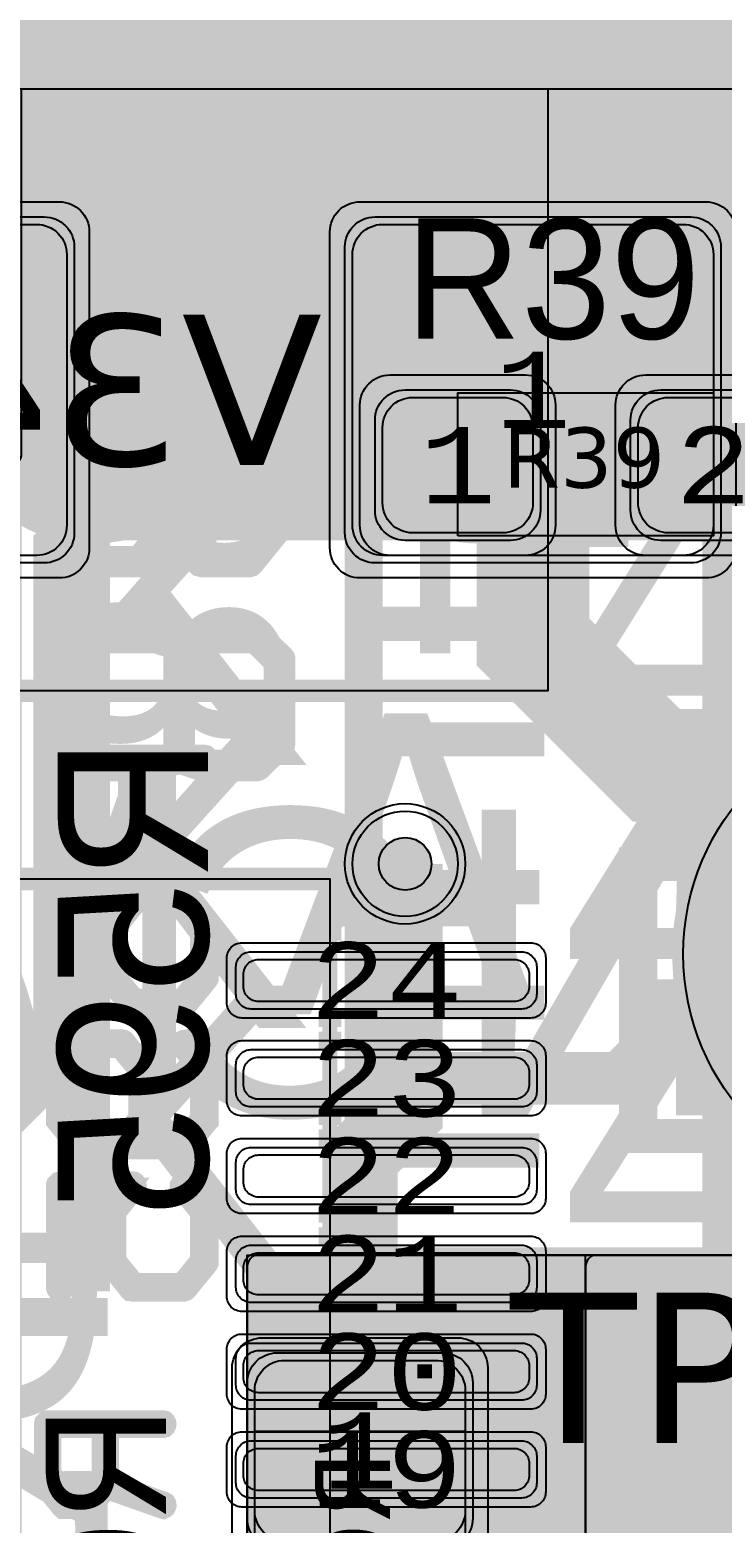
# Model space of a CAD drawing. Extents: x -28 to 199, y -61 to 255.
# Drawn here: x 57.8 to 62.41, y 121.22 to 131.14 of the extents above; entities that cross this region are included whole.
import ezdxf
from ezdxf.enums import TextEntityAlignment as Align

# ---------------------------------------------------------------- set-up
doc = ezdxf.new("R2010")
doc.units = 0
doc.header["$MEASUREMENT"] = 0
for name, color, linetype in [('ASSEMBLY_OUTLINES_BTM', 191, 'CONTINUOUS'), ('ASSEMBLY_OUTLINES_TOP', 102, 'CONTINUOUS'), ('ASSEMBLY_PART_NUMBERS_BTM', 191, 'CONTINUOUS'), ('ASSEMBLY_PART_NUMBERS_TOP', 102, 'CONTINUOUS'), ('ASSEMBLY_REF_DES_BTM', 191, 'CONTINUOUS'), ('ASSEMBLY_REF_DES_TOP', 102, 'CONTINUOUS'), ('DRILL_DRAWING', 21, 'CONTINUOUS'), ('GENERATED_SILKSCREEN_BTM', 255, 'CONTINUOUS'), ('GENERATED_SILKSCREEN_TOP', 140, 'CONTINUOUS'), ('PART_PADS_SMD_BTM', 10, 'CONTINUOUS'), ('PART_PADS_SMD_TOP', 150, 'CONTINUOUS'), ('PIN_NUMBERS_BTM', 8, 'CONTINUOUS'), ('PIN_NUMBERS_TOP', 8, 'CONTINUOUS'), ('PLACEMENT_OUTLINES_BTM', 222, 'CONTINUOUS'), ('PLACEMENT_OUTLINES_TOP', 130, 'CONTINUOUS'), ('PLANE_DATA_LAYER_2', 230, 'CONTINUOUS'), ('PLANE_DATA_LAYER_3', 81, 'CONTINUOUS'), ('PLANE_SHAPES_LAYER_2', 230, 'CONTINUOUS'), ('PLANE_SHAPES_LAYER_3', 81, 'CONTINUOUS'), ('SILKSCREEN_OUTLINES_BTM', 211, 'CONTINUOUS'), ('SILKSCREEN_OUTLINES_TOP', 150, 'CONTINUOUS'), ('SILKSCREEN_REF_DES_BTM', 211, 'CONTINUOUS'), ('SILKSCREEN_REF_DES_TOP', 150, 'CONTINUOUS'), ('SOLDERMASK_PADS_BTM', 12, 'CONTINUOUS'), ('SOLDERMASK_PADS_TOP', 180, 'CONTINUOUS'), ('SOLDERPASTE_PADS_BTM', 12, 'CONTINUOUS'), ('SOLDERPASTE_PADS_TOP', 180, 'CONTINUOUS'), ('TRACES_LAYER_BOTTOM', 10, 'CONTINUOUS'), ('TRACES_LAYER_TOP', 150, 'CONTINUOUS'), ('VIA_HOLES_LAYER_2', 30, 'CONTINUOUS'), ('VIA_HOLES_LAYER_3', 30, 'CONTINUOUS'), ('VIA_HOLES_LAYER_BOTTOM', 30, 'CONTINUOUS'), ('VIA_HOLES_LAYER_TOP', 30, 'CONTINUOUS'), ('VIA_PADS_LAYER_2', 230, 'CONTINUOUS'), ('VIA_PADS_LAYER_3', 81, 'CONTINUOUS'), ('VIA_PADS_LAYER_BOTTOM', 10, 'CONTINUOUS'), ('VIA_PADS_LAYER_TOP', 150, 'CONTINUOUS')]:
    doc.layers.add(name, color=color, linetype=linetype)
doc.styles.add('COURIER_NEW', font='COUR.TTF')
doc.styles.add('VERDANA', font='verdana.TTF')
doc.styles.add('VERIBEST_GERBER_0', font='txt')

msp = doc.modelspace()

# ---------------------------------------------------------------- hatches: boundary and pattern name
at = {"layer": 'PLANE_DATA_LAYER_2'}
msp.add_hatch(color=256, dxfattribs=at).paths.add_polyline_path([(71.75, 122.9238, 0.414213562373095), (71.6738, 123), (59.3262, 123, 0.414213562373095), (59.25, 122.9238), (59.25, 120.8262, 0.414213562373095), (59.3262, 120.75), (61.499992, 120.75, -0.414213562373095), (61.5, 120.749992), (61.5, 116.500008, -0.414213562373095), (61.499992, 116.5), (57.489168, 116.5, 0.414213562373095), (57.412968, 116.4238, 0.1707634118512736), (57.429751, 116.376092, -0.1707642325869405), (57.650002, 115.75, -0.9999999999999999), (55.650002, 115.75, -0.1707642325869406), (55.870253, 116.376092, 0.1707634118512736), (55.887036, 116.4238, 0.414213562373095), (55.810836, 116.5), (53.5762, 116.5, 0.414213562373095), (53.5, 116.4238), (53.5, 107.250008, -0.414213562373095), (53.499992, 107.25), (52.3262, 107.25, 0.414213562373095), (52.25, 107.1738), (52.25, 101.000008, -0.414213562373095), (52.249992, 101), (43.000008, 101, -0.414213562373095), (43, 101.000008), (43, 104.22791, 0.8835347435771076), (42.849913, 104.246542, -0.5697510636791132), (40.128015, 103.440185, 0.6546416045305979), (40, 103.384314), (40, 100.0762, 0.414213562373095), (40.0762, 100), (55.6738, 100, 0.414213562373095), (55.75, 100.0762), (55.75, 103.618078, 0.7217946595092706), (55.612715, 103.66363, -0.7218033542742093), (52.64, 104.65, -0.721803354274212), (55.612715, 105.63637, 0.7217946595092706), (55.75, 105.681922), (55.75, 107.249996), (55.750002, 107.250002), (56.97768, 108.477678, 0.198909955685367), (56.999998, 108.531559), (56.999998, 108.53156), (57, 111.750001, -0.9651786461652649), (58.99749, 111.820805, 0.3936083065979878), (59.073499, 111.75), (62.999992, 111.75, -0.414213562373095), (63, 111.749992), (63.000002, 108.53156), (63.000002, 108.531559, 0.198909955685367), (63.02232, 108.477678), (63.977678, 107.52232, 0.1989133663344686), (64.03156, 107.500002), (67.96844, 107.500002, 0.1989133663344686), (68.022322, 107.52232), (69.47768, 108.977678, 0.198909955685367), (69.499998, 109.031559), (69.499998, 109.03156), (69.499999, 114.010758, 0.5383921361414342), (69.393792, 114.080801, -0.5383915540769575), (68, 115, -0.5383922999392061), (69.393793, 115.919199, 0.5383921361414343), (69.5, 115.989242), (69.5, 116.749992, -0.414213562373095), (69.500008, 116.75), (71.6738, 116.75, 0.414213562373095), (71.75, 116.8262)], flags=0)
at = {"layer": 'PLANE_DATA_LAYER_3'}
for points in [[(90.5, 131.9238, 0.414213562373095), (90.4238, 132), (89.151608, 132, 0.2077197287406241), (89.095935, 131.975828, -0.4341762244007766), (86.904065, 131.975828, 0.2077197287406241), (86.848392, 132), (75.822191, 132, 0.3837468396798666), (75.746412, 131.931796, -0.9000420624188533), (74.453588, 131.931796, 0.3837468396798666), (74.377809, 132), (65.171893, 132, 0.381510988498814), (65.096178, 131.932387, -0.8929967167370192), (63.903822, 131.932387, 0.381510988498811), (63.828107, 132), (63.171893, 132, 0.381510988498811), (63.096178, 131.932387, -0.8929967167370199), (61.903822, 131.932387, 0.381510988498811), (61.828107, 132), (56.5762, 132, 0.414213562373095), (56.5, 131.9238), (56.5, 129.500008, -0.414213562373095), (56.499992, 129.5), (53.750008, 129.5, -0.414213562373095), (53.75, 129.500008), (53.75, 130.6738, 0.414213562373095), (53.6738, 130.75), (52.5762, 130.75, 0.414213562373095), (52.5, 130.6738), (52.5, 128.3262, 0.414213562373095), (52.5762, 128.25), (57.6738, 128.25, 0.414213562373095), (57.75, 128.3262), (57.75, 130.749992, -0.414213562373095), (57.750008, 130.75), (71.78485, 130.75, 0.3639327407852699), (71.859891, 130.812958, -0.8389789206874099), (73.140109, 130.812958, 0.3639327407852698), (73.21515, 130.75), (89.249992, 130.75, -0.414213562373095), (89.25, 130.749992), (89.25, 127.5762, 0.414213562373095), (89.3262, 127.5), (90.4238, 127.5, 0.414213562373095), (90.5, 127.5762)], [(71.75, 122.9238, 0.414213562373095), (71.6738, 123), (61.5762, 123, 0.414213562373095), (61.5, 122.9238), (61.5, 111.8262, 0.414213562373095), (61.5762, 111.75), (62.499992, 111.75, -0.414213562373095), (62.5, 111.749992), (62.500002, 109.03156), (62.500002, 109.031559, 0.198909955685367), (62.52232, 108.977678), (63.977678, 107.52232, 0.1989133663344686), (64.03156, 107.500002), (67.96844, 107.500002, 0.1989133663344686), (68.022322, 107.52232), (69.47768, 108.977678, 0.198909955685367), (69.499998, 109.031559), (69.499998, 109.03156), (69.499999, 114.010758, 0.5383921361414342), (69.393792, 114.080801, -0.5383915540769575), (68, 115, -0.5383922999392061), (69.393793, 115.919199, 0.5383921361414343), (69.5, 115.989242), (69.5, 116.749992, -0.414213562373095), (69.500008, 116.75), (71.6738, 116.75, 0.414213562373095), (71.75, 116.8262)]]:
    msp.add_hatch(color=256, dxfattribs=at).paths.add_polyline_path(points, flags=0)
at = {"layer": 'PLANE_SHAPES_LAYER_2'}
h = msp.add_hatch(color=256, dxfattribs=at)
h.paths.add_polyline_path([(169.5, 129.25), (149.5, 129.25), (142.25, 122), (142.25, 90.5), (147.5, 90.5), (147.5, 80), (154, 80), (154, 69.25), (131.75, 69.25), (131.75, 73.25), (121.25, 73.25), (121.25, 81), (110.5, 81), (110.5, 125.75), (106.5, 125.75), (106.5, 128.75), (93.5, 128.75), (93.5, 120.25), (91.75, 120.25), (91.75, 121.5), (80, 121.5), (80, 118.25), (73.25, 118.25), (73.25, 124.5), (67.5, 124.5), (67.5, 128), (57.75, 128), (57.75, 120.25), (55.25, 120.25), (55.25, 121.5), (47.5, 121.5), (47.5, 119), (35, 119), (35, 134.75), (32.75, 134.75), (32.75, 159.75), (29.25, 159.75), (29.25, 175.25), (22.5, 175.25), (22.5, 195.25), (17.25, 195.25), (17.25, 198), (22.5, 198), (22.5, 216.5), (40.25, 216.5), (40.25, 235.5), (54.5, 235.5), (54.5, 254), (87.25, 254), (87.25, 236.25), (86.25, 236.25), (86.25, 228.75), (81, 228.75), (81, 218.75), (95.25, 218.75), (95.25, 194.5), (87, 194.5), (87, 172), (131.1, 172), (131.1, 208.75), (115.5, 208.75), (115.5, 213.75), (106.75, 213.75), (106.75, 218.75), (110.25, 222.25), (110.25, 226.25), (142.5, 226.25), (142.5, 221.5), (160.5, 221.5), (160.5, 240.75), (169.5, 240.75)])
h.paths.add_polyline_path([(35.5, 149.5), (41.75, 149.5), (41.75, 152), (39.25, 152), (39.25, 154), (37.75, 154), (37.75, 152), (35.5, 152)], flags=16)
h.paths.add_polyline_path([(37.5, 125.75), (37.5, 128.75), (42.75, 128.75), (42.75, 125.75)], flags=16)
h.paths.add_polyline_path([(52, 127.75), (52, 130.75), (54.25, 130.75), (54.25, 127.75)], flags=16)
h.paths.add_polyline_path([(50.75, 219.5), (50.75, 226.5), (71.75, 226.5), (71.75, 219.5)], flags=16)
h.paths.add_polyline_path([(66.5, 150.75), (66.5, 177.5), (72.25, 177.5), (72.25, 150.75)], flags=16)
h.paths.add_polyline_path([(47.25, 185.25), (73, 185.25), (73, 188.25), (70.25, 188.25), (70.25, 191), (47.25, 191)], flags=16)
h.paths.add_polyline_path([(84.5, 208), (84.5, 212.75), (85, 212.75), (85, 208)], flags=16)
h.paths.add_polyline_path([(61.5, 137.25), (87.75, 137.25), (87.75, 140.5), (84.75, 140.5), (84.75, 143), (61.5, 143)], flags=16)
h.paths.add_polyline_path([(88.75, 127), (88.75, 130), (91, 130), (91, 127)], flags=16)
h.paths.add_polyline_path([(85.5, 130.25), (85.5, 132.5), (91, 132.5), (91, 130.25)], flags=16)
h.paths.add_polyline_path([(108.75, 142.25), (135.75, 142.25), (135.75, 145.75), (132.25, 145.75), (132.25, 149), (108.75, 149)], flags=16)
h.paths.add_polyline_path([(114.25, 126.75), (140.75, 126.75), (140.75, 129.75), (137.25, 129.75), (137.25, 133), (114.25, 133)], flags=16)
h.paths.add_polyline_path([(155.25, 180.25), (166.25, 180.25), (166.25, 186.25), (152.25, 186.25), (152.25, 183), (155.25, 183)], flags=16)
msp.add_hatch(color=256, dxfattribs=at).paths.add_polyline_path([(71.75, 116.75), (69.5, 116.75), (69.5, 109), (68, 107.5), (64, 107.5), (63, 108.5), (63, 111.75), (57, 111.75), (57, 108.5), (55.75, 107.25), (53.5, 107.25), (53.5, 116.5), (61.5, 116.5), (61.5, 120.75), (59.25, 120.75), (59.25, 123), (71.75, 123)], flags=0)
at = {"layer": 'PLANE_SHAPES_LAYER_3'}
h = msp.add_hatch(color=256, dxfattribs=at)
h.paths.add_polyline_path([(169.5, 129.25), (149.5, 129.25), (142.25, 122), (142.25, 90.5), (147.5, 90.5), (147.5, 80), (154, 80), (154, 69.25), (131.75, 69.25), (131.75, 73.25), (121.25, 73.25), (121.25, 81), (110.5, 81), (110.5, 125.75), (106.5, 125.75), (106.5, 128.75), (93.5, 128.75), (93.5, 120.25), (91.75, 120.25), (91.75, 121.5), (80, 121.5), (80, 118.25), (73.25, 118.25), (73.25, 124.5), (67.5, 124.5), (67.5, 127.75), (58.25, 127.75), (58.25, 130.25), (88.75, 130.25), (88.75, 127), (91, 127), (91, 132.5), (55, 132.5), (55, 131.25), (52, 131.25), (52, 127.75), (55, 127.75), (55, 127.25), (57.75, 127.25), (57.75, 120.25), (55.25, 120.25), (55.25, 121.5), (47.5, 121.5), (47.5, 119), (35, 119), (35, 134.75), (32.75, 134.75), (32.75, 159.75), (29.25, 159.75), (29.25, 175.25), (22.5, 175.25), (22.5, 195.25), (17.25, 195.25), (17.25, 198), (22.5, 198), (22.5, 216.5), (40.25, 216.5), (40.25, 235.5), (54.5, 235.5), (54.5, 254), (87.25, 254), (87.25, 236.25), (86.25, 236.25), (86.25, 228.75), (81, 228.75), (81, 218.75), (95.25, 218.75), (95.25, 194.5), (87, 194.5), (87, 172), (131.1, 172), (131.1, 208.75), (115.5, 208.75), (115.5, 213.75), (106.75, 213.75), (106.75, 218.75), (110.25, 222.25), (110.25, 226.25), (142.5, 226.25), (142.5, 221.5), (160.5, 221.5), (160.5, 240.75), (169.5, 240.75)])
h.paths.add_polyline_path([(35.5, 149.5), (41.75, 149.5), (41.75, 152), (39.25, 152), (39.25, 154), (37.75, 154), (37.75, 152), (35.5, 152)], flags=16)
h.paths.add_polyline_path([(37.5, 125.75), (37.5, 128.75), (42.75, 128.75), (42.75, 125.75)], flags=16)
h.paths.add_polyline_path([(50.75, 219.5), (50.75, 226.5), (71.75, 226.5), (71.75, 219.5)], flags=16)
h.paths.add_polyline_path([(66.5, 150.75), (66.5, 177.5), (72.25, 177.5), (72.25, 150.75)], flags=16)
h.paths.add_polyline_path([(47.25, 185.25), (73, 185.25), (73, 188.25), (70.25, 188.25), (70.25, 191), (47.25, 191)], flags=16)
h.paths.add_polyline_path([(84.5, 208), (84.5, 212.75), (85, 212.75), (85, 208)], flags=16)
h.paths.add_polyline_path([(61.5, 137.25), (87.75, 137.25), (87.75, 140.5), (84.75, 140.5), (84.75, 143), (61.5, 143)], flags=16)
h.paths.add_polyline_path([(108.75, 142.25), (135.75, 142.25), (135.75, 145.75), (132.25, 145.75), (132.25, 149), (108.75, 149)], flags=16)
h.paths.add_polyline_path([(114.25, 126.75), (140.75, 126.75), (140.75, 129.75), (137.25, 129.75), (137.25, 133), (114.25, 133)], flags=16)
h.paths.add_polyline_path([(155.25, 180.25), (166.25, 180.25), (166.25, 186.25), (152.25, 186.25), (152.25, 183), (155.25, 183)], flags=16)
msp.add_hatch(color=256, dxfattribs=at).paths.add_polyline_path([(71.75, 116.75), (69.5, 116.75), (69.5, 109), (68, 107.5), (64, 107.5), (62.5, 109), (62.5, 111.75), (61.5, 111.75), (61.5, 123), (71.75, 123)], flags=0)
at = {"layer": 'VIA_HOLES_LAYER_2'}
h = msp.add_hatch(color=256, dxfattribs=at)
edge = h.paths.add_edge_path()
edge.add_arc((60.3, 125.6), 0.175, 0, 360)
at = {"layer": 'VIA_HOLES_LAYER_3'}
h = msp.add_hatch(color=256, dxfattribs=at)
edge = h.paths.add_edge_path()
edge.add_arc((60.3, 125.6), 0.175, 0, 360)
at = {"layer": 'VIA_HOLES_LAYER_BOTTOM'}
h = msp.add_hatch(color=256, dxfattribs=at)
edge = h.paths.add_edge_path()
edge.add_arc((60.3, 125.6), 0.175, 0, 360)
at = {"layer": 'VIA_HOLES_LAYER_TOP'}
h = msp.add_hatch(color=256, dxfattribs=at)
edge = h.paths.add_edge_path()
edge.add_arc((60.3, 125.6), 0.175, 0, 360)

# ---------------------------------------------------------------- linework, layer by layer
at = {"layer": 'ASSEMBLY_OUTLINES_BTM', "const_width": 0.1}
msp.add_lwpolyline([(56.75, 126.75), (56.75, 130.75), (61.25, 130.75), (61.25, 126.75)], close=True, dxfattribs=at)
at = {"layer": 'ASSEMBLY_OUTLINES_BTM', "const_width": 0.2}
msp.add_lwpolyline([(60.5, 130.5), (60.5, 127)], dxfattribs=at)
at = {"layer": 'ASSEMBLY_OUTLINES_BTM'}
msp.add_lwpolyline([(59.3, 119.68), (59.3, 121.83), (60.7, 121.83), (60.7, 119.68)], close=True, dxfattribs=at)
at = {"layer": 'ASSEMBLY_OUTLINES_TOP'}
msp.add_lwpolyline([(60.65, 127.78), (60.65, 128.73), (62.35, 128.73), (62.35, 127.78)], close=True, dxfattribs=at)
at = {"layer": 'ASSEMBLY_OUTLINES_TOP', "const_width": 0.1}
msp.add_lwpolyline([(54.2, 117), (54.2, 125.5), (59.8, 125.5), (59.8, 117)], close=True, dxfattribs=at)
at = {"layer": 'ASSEMBLY_OUTLINES_TOP'}
msp.add_circle((63.75, 125), 1.6, dxfattribs=at)
at = {"layer": 'GENERATED_SILKSCREEN_BTM', "const_width": 0.15}
for points in [[(61.250005, 129.975), (61.249995, 129.975), (61.249995, 130.749995), (56.750005, 130.749995), (56.750005, 129.975), (56.749995, 129.975), (56.749995, 130.75, -0.4142135624), (56.75, 130.750005), (61.25, 130.750005, -0.4142135624), (61.250005, 130.75), (61.250005, 129.975)], [(61.250005, 126.75, -0.4142135624), (61.25, 126.749995), (57.475, 126.749995), (57.475, 126.750005), (61.249995, 126.750005), (61.249995, 127.525), (61.250005, 127.525), (61.250005, 126.75)]]:
    msp.add_lwpolyline(points, format="xyb", dxfattribs=at)
for points in [[(58.366, 125.607), (58.364, 125.604), (58.359, 125.603), (58.354, 125.6), (58.349, 125.6), (58.143, 125.6), (58.138, 125.6), (58.135, 125.603), (58.132, 125.603), (58.131, 125.604), (58.13, 125.605), (58.127, 125.607), (57.99, 125.777), (57.988, 125.782), (57.987, 125.785), (57.986, 125.79), (57.986, 126.294), (57.988, 126.303), (57.993, 126.308), (57.999, 126.314), (58.006, 126.316), (58.966, 126.316), (58.974, 126.314), (58.979, 126.309), (58.982, 126.303), (58.983, 126.296), (58.982, 126.288), (58.979, 126.281), (58.974, 126.276), (58.966, 126.274), (58.506, 126.274), (58.506, 125.804), (58.972, 125.64), (58.979, 125.636), (58.983, 125.629), (58.984, 125.621), (58.982, 125.615), (58.979, 125.609), (58.973, 125.604), (58.967, 125.601), (58.959, 125.603), (58.493, 125.767), (58.366, 125.607)], [(58.027, 126.274), (58.027, 125.795), (58.153, 125.64), (58.339, 125.64), (58.466, 125.795), (58.466, 126.274), (58.027, 126.274)], [(58.33, 125.182), (58.331, 125.186), (58.332, 125.189), (58.334, 125.193), (58.444, 125.329), (58.027, 125.329), (58.027, 124.676), (58.025, 124.669), (58.021, 124.663), (58.014, 124.66), (58.007, 124.659), (57.999, 124.66), (57.992, 124.663), (57.988, 124.669), (57.986, 124.676), (57.986, 125.351), (57.988, 125.358), (57.993, 125.363), (57.999, 125.369), (58.006, 125.371), (58.487, 125.371), (58.494, 125.37), (58.499, 125.367), (58.502, 125.363), (58.504, 125.356), (58.506, 125.351), (58.507, 125.347), (58.506, 125.342), (58.503, 125.338), (58.37, 125.175), (58.37, 124.852), (58.497, 124.696), (58.819, 124.696), (58.944, 124.852), (58.944, 125.175), (58.812, 125.338), (58.809, 125.345), (58.809, 125.351), (58.813, 125.357), (58.818, 125.363), (58.825, 125.367), (58.832, 125.368), (58.836, 125.368), (58.839, 125.367), (58.844, 125.362), (58.982, 125.193), (58.984, 125.19), (58.984, 125.186), (58.986, 125.182), (58.986, 124.845), (58.986, 124.842), (58.985, 124.841), (58.985, 124.84), (58.984, 124.838), (58.984, 124.836), (58.982, 124.832), (58.844, 124.663), (58.841, 124.66), (58.839, 124.659), (58.833, 124.657), (58.829, 124.656), (58.487, 124.656), (58.483, 124.657), (58.477, 124.659), (58.475, 124.659), (58.474, 124.66), (58.472, 124.662), (58.47, 124.663), (58.334, 124.832), (58.332, 124.837), (58.331, 124.84), (58.33, 124.845), (58.33, 125.182)], [(58.982, 124.248), (58.845, 124.416), (58.84, 124.421), (58.834, 124.422), (58.827, 124.421), (58.82, 124.417), (58.815, 124.413), (58.811, 124.406), (58.81, 124.4), (58.812, 124.393), (58.945, 124.23), (58.945, 123.907), (58.819, 123.751), (58.46, 123.751), (58.57, 123.887), (58.572, 123.891), (58.573, 123.892), (58.574, 123.895), (58.574, 123.899), (58.574, 124.236), (58.574, 124.24), (58.572, 124.246), (58.57, 124.248), (58.434, 124.416), (58.433, 124.418), (58.431, 124.42), (58.428, 124.422), (58.421, 124.424), (58.417, 124.425), (58.143, 124.425), (58.138, 124.424), (58.134, 124.422), (58.131, 124.42), (58.13, 124.418), (58.127, 124.416), (57.99, 124.248), (57.989, 124.244), (57.988, 124.241), (57.987, 124.24), (57.986, 124.236), (57.986, 123.899), (57.987, 123.895), (57.987, 123.894), (57.988, 123.893), (57.989, 123.89), (57.99, 123.886), (58.127, 123.718), (58.132, 123.715), (58.136, 123.714), (58.139, 123.712), (58.143, 123.711), (58.829, 123.711), (58.832, 123.712), (58.839, 123.714), (58.841, 123.715), (58.845, 123.718), (58.982, 123.886), (58.984, 123.891), (58.985, 123.892), (58.985, 123.894), (58.986, 123.896), (58.986, 123.897), (58.986, 123.899), (58.986, 124.236), (58.985, 124.24), (58.984, 124.244), (58.982, 124.248)], [(58.153, 124.384), (58.407, 124.384), (58.534, 124.23), (58.534, 123.907), (58.407, 123.751), (58.153, 123.751), (58.027, 123.907), (58.027, 124.23), (58.153, 124.384)], [(58.33, 123.292), (58.331, 123.296), (58.332, 123.299), (58.334, 123.303), (58.444, 123.439), (58.027, 123.439), (58.027, 122.786), (58.025, 122.779), (58.021, 122.773), (58.014, 122.77), (58.007, 122.769), (57.999, 122.77), (57.992, 122.773), (57.988, 122.779), (57.986, 122.786), (57.986, 123.461), (57.988, 123.468), (57.993, 123.473), (57.999, 123.479), (58.006, 123.481), (58.487, 123.481), (58.494, 123.48), (58.499, 123.477), (58.502, 123.473), (58.504, 123.466), (58.506, 123.461), (58.507, 123.457), (58.506, 123.452), (58.503, 123.448), (58.37, 123.285), (58.37, 122.962), (58.497, 122.806), (58.819, 122.806), (58.944, 122.962), (58.944, 123.285), (58.812, 123.448), (58.809, 123.455), (58.809, 123.461), (58.813, 123.467), (58.818, 123.473), (58.825, 123.477), (58.832, 123.478), (58.836, 123.478), (58.839, 123.477), (58.844, 123.472), (58.982, 123.303), (58.984, 123.3), (58.984, 123.296), (58.986, 123.292), (58.986, 122.955), (58.986, 122.952), (58.985, 122.951), (58.985, 122.95), (58.984, 122.948), (58.984, 122.946), (58.982, 122.942), (58.844, 122.773), (58.841, 122.77), (58.839, 122.769), (58.833, 122.767), (58.829, 122.766), (58.487, 122.766), (58.483, 122.767), (58.477, 122.769), (58.475, 122.769), (58.474, 122.77), (58.472, 122.772), (58.47, 122.773), (58.334, 122.942), (58.332, 122.947), (58.331, 122.95), (58.33, 122.955), (58.33, 123.292)], [(58.2108, 121.3256), (58.2092, 121.3232), (58.2052, 121.3224), (58.2012, 121.32), (58.1972, 121.32), (58.0324, 121.32), (58.0284, 121.32), (58.026, 121.3224), (58.0236, 121.3224), (58.0228, 121.3232), (58.022, 121.324), (58.0196, 121.3256), (57.91, 121.4616), (57.9084, 121.4656), (57.9076, 121.468), (57.9068, 121.472), (57.9068, 121.8752), (57.9084, 121.8824), (57.9124, 121.8864), (57.9172, 121.8912), (57.9228, 121.8928), (58.6908, 121.8928), (58.6972, 121.8912), (58.7012, 121.8872), (58.7036, 121.8824), (58.7044, 121.8768), (58.7036, 121.8704), (58.7012, 121.8648), (58.6972, 121.8608), (58.6908, 121.8592), (58.3228, 121.8592), (58.3228, 121.4832), (58.6956, 121.352), (58.7012, 121.3488), (58.7044, 121.3432), (58.7052, 121.3368), (58.7036, 121.332), (58.7012, 121.3272), (58.6964, 121.3232), (58.6916, 121.3208), (58.6852, 121.3224), (58.3124, 121.4536), (58.2108, 121.3256)], [(57.9396, 121.8592), (57.9396, 121.476), (58.0404, 121.352), (58.1892, 121.352), (58.2908, 121.476), (58.2908, 121.8592), (57.9396, 121.8592)]]:
    msp.add_lwpolyline(points, dxfattribs=at)
at = {"layer": 'GENERATED_SILKSCREEN_TOP', "const_width": 0.15}
for points in [[(59.49, 129.26), (59.493, 129.2675), (59.4945, 129.272), (59.496, 129.2795), (59.496, 130.0385), (59.493, 130.049), (59.4855, 130.0565), (59.478, 130.0655), (59.466, 130.0685), (58.026, 130.0685), (58.014, 130.0655), (58.0065, 130.0565), (57.999, 130.049), (57.996, 130.0385), (57.996, 129.2795), (57.996, 129.2735), (57.9975, 129.2705), (57.999, 129.266), (58.002, 129.26), (58.2075, 129.0065), (58.2135, 129.002), (58.2165, 129.0005), (58.224, 128.9975), (58.2315, 128.996), (59.2605, 128.996), (59.268, 128.9975), (59.2725, 129.0005), (59.277, 129.0005), (59.2785, 129.002), (59.28, 129.005), (59.2845, 129.0065), (59.49, 129.26)], [(59.4345, 130.0055), (59.4345, 129.29), (59.2455, 129.056), (58.2465, 129.056), (58.0575, 129.29), (58.0575, 130.0055), (59.4345, 130.0055)], [(60.974, 129.5724), (60.9764, 129.574), (60.9772, 129.578), (60.9796, 129.582), (60.9796, 129.586), (60.9796, 129.7508), (60.9796, 129.7548), (60.9772, 129.7572), (60.9772, 129.7596), (60.9764, 129.7604), (60.9756, 129.7612), (60.974, 129.7628), (60.838, 129.8732), (60.834, 129.8748), (60.8308, 129.8756), (60.8276, 129.8764), (60.4244, 129.8764), (60.4172, 129.8748), (60.4124, 129.8708), (60.4084, 129.866), (60.4068, 129.8604), (60.4068, 129.0924), (60.4084, 129.086), (60.4124, 129.082), (60.4172, 129.0796), (60.4228, 129.0788), (60.4292, 129.0796), (60.4348, 129.082), (60.4388, 129.086), (60.4404, 129.0924), (60.4404, 129.4604), (60.8164, 129.4604), (60.9476, 129.0876), (60.9508, 129.082), (60.9564, 129.0788), (60.9628, 129.078), (60.9676, 129.0796), (60.9724, 129.082), (60.9764, 129.086), (60.9788, 129.0916), (60.9772, 129.098), (60.846, 129.4708), (60.974, 129.5724)], [(60.4404, 129.8436), (60.8228, 129.8436), (60.9476, 129.7428), (60.9476, 129.594), (60.8228, 129.4924), (60.4404, 129.4924), (60.4404, 129.8436)], [(61.3052, 129.0796), (61.17, 129.1892), (61.166, 129.1932), (61.1652, 129.198), (61.166, 129.2036), (61.1692, 129.2092), (61.1732, 129.2132), (61.178, 129.2164), (61.1836, 129.2172), (61.1892, 129.2156), (61.3196, 129.1092), (61.578, 129.1092), (61.7028, 129.21), (61.7028, 129.3588), (61.5796, 129.4604), (61.4468, 129.4604), (61.4404, 129.462), (61.4364, 129.4652), (61.434, 129.4708), (61.4332, 129.4764), (61.434, 129.482), (61.4364, 129.4868), (61.4404, 129.4908), (61.4468, 129.4924), (61.5796, 129.4924), (61.7028, 129.594), (61.7028, 129.7428), (61.578, 129.8436), (61.3196, 129.8436), (61.1892, 129.7372), (61.1836, 129.7356), (61.178, 129.7364), (61.1732, 129.7388), (61.1692, 129.7436), (61.166, 129.7484), (61.1652, 129.754), (61.166, 129.7596), (61.17, 129.7636), (61.3052, 129.8732), (61.3076, 129.874), (61.31, 129.8748), (61.3108, 129.8756), (61.314, 129.8764), (61.5836, 129.8764), (61.5876, 129.8756), (61.5892, 129.8748), (61.5916, 129.874), (61.594, 129.8732), (61.7292, 129.7636), (61.7316, 129.7596), (61.7324, 129.7564), (61.734, 129.754), (61.7348, 129.7508), (61.7348, 129.586), (61.734, 129.5836), (61.7324, 129.578), (61.7316, 129.574), (61.7292, 129.5724), (61.6116, 129.4764), (61.7292, 129.3804), (61.73, 129.3788), (61.7316, 129.3772), (61.7324, 129.3764), (61.7324, 129.3748), (61.734, 129.3692), (61.7348, 129.3668), (61.7348, 129.202), (61.734, 129.198), (61.7324, 129.1948), (61.7316, 129.1916), (61.7292, 129.1892), (61.594, 129.0796), (61.5908, 129.078), (61.59, 129.0772), (61.5876, 129.0772), (61.5868, 129.0764), (61.586, 129.0764), (61.5836, 129.0764), (61.314, 129.0764), (61.3108, 129.0772), (61.3076, 129.078), (61.3052, 129.0796)], [(62.0612, 129.0796), (61.9268, 129.1892), (61.9228, 129.1932), (61.922, 129.1956), (61.922, 129.198), (61.9228, 129.2036), (61.926, 129.2092), (61.9292, 129.2132), (61.934, 129.2164), (61.9396, 129.2172), (61.9452, 129.2156), (62.0756, 129.1092), (62.334, 129.1092), (62.4588, 129.21), (62.4588, 129.4972), (62.35, 129.4092), (62.3468, 129.4076), (62.346, 129.4068), (62.3436, 129.406), (62.3404, 129.406), (62.0708, 129.406), (62.0676, 129.406), (62.0628, 129.4076), (62.0612, 129.4092), (61.9268, 129.518), (61.9252, 129.5188), (61.9236, 129.5204), (61.922, 129.5228), (61.9204, 129.5284), (61.9196, 129.5316), (61.9196, 129.7508), (61.9204, 129.7548), (61.922, 129.758), (61.9236, 129.7604), (61.9252, 129.7612), (61.9268, 129.7636), (62.0612, 129.8732), (62.0644, 129.874), (62.0668, 129.8748), (62.0676, 129.8756), (62.0708, 129.8764), (62.3404, 129.8764), (62.3436, 129.8756), (62.3444, 129.8756), (62.3452, 129.8748), (62.3476, 129.874), (62.3508, 129.8732), (62.4852, 129.7636)], [(61.9524, 129.7428), (61.9524, 129.5396), (62.0756, 129.438), (62.334, 129.438), (62.4588, 129.5396), (62.4588, 129.7428), (62.334, 129.8436), (62.0756, 129.8436), (61.9524, 129.7428)], [(62.4852, 129.1892), (62.3508, 129.0796), (62.3468, 129.078), (62.346, 129.0772), (62.3444, 129.0772), (62.3428, 129.0764), (62.342, 129.0764), (62.3404, 129.0764), (62.0708, 129.0764), (62.0676, 129.0772), (62.0644, 129.078), (62.0612, 129.0796)], [(58.002, 128.384), (58.2075, 128.6375), (58.215, 128.645), (58.2195, 128.6465), (58.224, 128.6465), (58.2345, 128.645), (58.245, 128.639), (58.254, 128.6315), (58.2585, 128.6225), (58.26, 128.612), (58.257, 128.6015), (58.0575, 128.357), (58.0575, 127.8725), (58.2465, 127.6385), (58.5255, 127.6385), (58.716, 127.8695), (58.716, 128.1185), (58.719, 128.1305), (58.725, 128.138), (58.7355, 128.1425), (58.746, 128.144), (58.7565, 128.1425), (58.767, 128.138), (58.773, 128.1305), (58.776, 128.1185), (58.776, 127.8695), (58.9665, 127.6385), (59.2455, 127.6385), (59.4345, 127.8725), (59.4345, 128.357), (59.235, 128.6015), (59.232, 128.612), (59.2335, 128.6225), (59.238, 128.6315), (59.247, 128.639), (59.2575, 128.645), (59.268, 128.6465), (59.2725, 128.6465), (59.277, 128.645), (59.2845, 128.6375), (59.49, 128.384), (59.4915, 128.3795), (59.493, 128.375), (59.4945, 128.3735), (59.496, 128.3675), (59.496, 127.862), (59.4945, 127.8545), (59.493, 127.8515), (59.4915, 127.847), (59.49, 127.8425), (59.2845, 127.589), (59.2785, 127.5845), (59.271, 127.583), (59.2665, 127.58), (59.2605, 127.5785), (58.9515, 127.5785), (58.947, 127.58), (58.9365, 127.583), (58.9305, 127.5845), (58.926, 127.589), (58.746, 127.8095), (58.566, 127.589), (58.563, 127.5875), (58.56, 127.5845), (58.5585, 127.583), (58.5555, 127.583), (58.545, 127.58), (58.5405, 127.5785), (58.2315, 127.5785), (58.224, 127.58), (58.218, 127.583), (58.212, 127.5845), (58.2075, 127.589), (58.002, 127.8425), (57.999, 127.8485), (57.9975, 127.85), (57.9975, 127.8545), (57.9975, 127.856), (57.996, 127.8575), (57.996, 127.862), (57.996, 128.3675), (57.9975, 128.3735), (57.999, 128.3795), (58.002, 128.384)], [(58.9425, 126.2255), (58.7985, 126.2735), (58.6545, 126.2255), (58.65, 126.2255), (58.644, 126.224), (58.1805, 126.224), (58.176, 126.224), (58.1715, 126.2255), (58.1655, 126.227), (58.1595, 126.233), (58.005, 126.383), (57.999, 126.389), (57.9975, 126.398), (57.996, 126.404), (57.996, 126.9545), (57.996, 126.959), (57.9975, 126.9635), (57.999, 126.9695), (58.005, 126.9755), (58.1595, 127.1255), (58.1655, 127.1315), (58.1715, 127.1345), (58.1805, 127.1345), (58.644, 127.1345), (58.65, 127.1345), (58.653, 127.1345), (58.6545, 127.133), (58.7985, 127.085), (58.9425, 127.133), (58.944, 127.1345), (58.953, 127.1345), (59.313, 127.1345), (59.319, 127.1345), (59.3265, 127.1315), (59.334, 127.1255), (59.4885, 126.9755), (59.493, 126.9695), (59.4945, 126.9635), (59.496, 126.959), (59.496, 126.9545), (59.496, 126.404), (59.4945, 126.398), (59.493, 126.389), (59.4885, 126.383), (59.334, 126.233), (59.325, 126.227), (59.319, 126.2255), (59.313, 126.224), (58.953, 126.224), (58.947, 126.224), (58.944, 126.2255), (58.9425, 126.2255)], [(58.638, 127.0745), (58.194, 127.0745), (58.0575, 126.9395), (58.0575, 126.416), (58.194, 126.284), (58.638, 126.284), (58.767, 126.3275), (58.767, 127.034), (58.638, 127.0745)], [(59.2965, 127.0745), (58.956, 127.0745), (58.827, 127.034), (58.827, 126.3275), (58.956, 126.284), (59.2965, 126.284), (59.4345, 126.416), (59.4345, 126.9395), (59.2965, 127.0745)]]:
    msp.add_lwpolyline(points, dxfattribs=at)
for points in [[(61.792098, 128.730005, 1.22306e-05), (61.792089, 128.729995), (61.207911, 128.729995, 1.22306e-05), (61.207902, 128.730005), (61.792098, 128.730005)], [(61.783844, 127.779995), (61.216156, 127.779995, 1.1642e-05), (61.216164, 127.780005), (61.783836, 127.780005, 1.1642e-05), (61.783844, 127.779995)], [(59.800005, 125.09), (59.799995, 125.09), (59.799995, 125.499995), (54.200005, 125.499995), (54.200005, 125.09), (54.199995, 125.09), (54.199995, 125.5, -0.4142135624), (54.2, 125.500005), (59.8, 125.500005, -0.4142135624), (59.800005, 125.5), (59.800005, 125.09)]]:
    msp.add_lwpolyline(points, format="xyb", dxfattribs=at)
msp.add_lwpolyline([(62.15, 125, -1), (65.35, 125, -1)], format="xyb", close=True, dxfattribs=at)
for points in [[(59.799995, 124.44), (59.799995, 124.56), (59.800005, 124.56), (59.800005, 124.44)], [(59.799995, 123.79), (59.799995, 123.91), (59.800005, 123.91), (59.800005, 123.79)], [(59.799995, 123.14), (59.799995, 123.26), (59.800005, 123.26), (59.800005, 123.14)], [(59.799995, 122.49), (59.799995, 122.61), (59.800005, 122.61), (59.800005, 122.49)], [(59.799995, 121.84), (59.799995, 121.96), (59.800005, 121.96), (59.800005, 121.84)], [(59.799995, 121.19), (59.799995, 121.31), (59.800005, 121.31), (59.800005, 121.19)]]:
    msp.add_lwpolyline(points, close=True, dxfattribs=at)
at = {"layer": 'PART_PADS_SMD_BTM'}
for points in [[(58.1, 127.8, -0.4142135624), (57.9, 127.6), (55.8, 127.6, -0.4142135624), (55.6, 127.8), (55.6, 129.7, -0.4142135624), (55.8, 129.9), (57.9, 129.9, -0.4142135624), (58.1, 129.7)], [(62.4, 127.8, -0.4142135624), (62.2, 127.6), (60.1, 127.6, -0.4142135624), (59.9, 127.8), (59.9, 129.7, -0.4142135624), (60.1, 129.9), (62.2, 129.9, -0.4142135624), (62.4, 129.7)], [(60.75, 121.25, -0.4142135624), (60.55, 121.05), (59.45, 121.05, -0.4142135624), (59.25, 121.25), (59.25, 122.15, -0.4142135624), (59.45, 122.35), (60.55, 122.35, -0.4142135624), (60.75, 122.15)]]:
    msp.add_lwpolyline(points, format="xyb", close=True, dxfattribs=at)
at = {"layer": 'PART_PADS_SMD_TOP'}
for points in [[(60.1, 128.55, -0.4142135624), (60.3, 128.75), (61, 128.75, -0.4142135624), (61.2, 128.55), (61.2, 127.95, -0.4142135624), (61, 127.75), (60.3, 127.75, -0.4142135624), (60.1, 127.95)], [(61.8, 128.55, -0.4142135624), (62, 128.75), (62.7, 128.75, -0.4142135624), (62.9, 128.55), (62.9, 127.95, -0.4142135624), (62.7, 127.75), (62, 127.75, -0.4142135624), (61.8, 127.95)], [(59.175, 124.915, -0.4142135624), (59.275, 125.015), (61.075, 125.015, -0.4142135624), (61.175, 124.915), (61.175, 124.735, -0.4142135624), (61.075, 124.635), (59.275, 124.635, -0.4142135624), (59.175, 124.735)], [(59.175, 124.265, -0.4142135624), (59.275, 124.365), (61.075, 124.365, -0.4142135624), (61.175, 124.265), (61.175, 124.085, -0.4142135624), (61.075, 123.985), (59.275, 123.985, -0.4142135624), (59.175, 124.085)], [(59.175, 123.615, -0.4142135624), (59.275, 123.715), (61.075, 123.715, -0.4142135624), (61.175, 123.615), (61.175, 123.435, -0.4142135624), (61.075, 123.335), (59.275, 123.335, -0.4142135624), (59.175, 123.435)], [(59.175, 122.965, -0.4142135624), (59.275, 123.065), (61.075, 123.065, -0.4142135624), (61.175, 122.965), (61.175, 122.785, -0.4142135624), (61.075, 122.685), (59.275, 122.685, -0.4142135624), (59.175, 122.785)], [(59.175, 122.315, -0.4142135624), (59.275, 122.415), (61.075, 122.415, -0.4142135624), (61.175, 122.315), (61.175, 122.135, -0.4142135624), (61.075, 122.035), (59.275, 122.035, -0.4142135624), (59.175, 122.135)], [(59.175, 121.665, -0.4142135624), (59.275, 121.765), (61.075, 121.765, -0.4142135624), (61.175, 121.665), (61.175, 121.485, -0.4142135624), (61.075, 121.385), (59.275, 121.385, -0.4142135624), (59.175, 121.485)]]:
    msp.add_lwpolyline(points, format="xyb", close=True, dxfattribs=at)
at = {"layer": 'PLACEMENT_OUTLINES_BTM'}
for points in [[(56.75, 126.75), (56.75, 130.75), (61.25, 130.75), (61.25, 126.75)], [(59.3, 119.68), (59.3, 121.83), (60.7, 121.83), (60.7, 119.68)]]:
    msp.add_lwpolyline(points, close=True, dxfattribs=at)
at = {"layer": 'PLACEMENT_OUTLINES_TOP'}
for points in [[(60.65, 127.78), (60.65, 128.73), (62.35, 128.73), (62.35, 127.78)], [(54.2, 117), (54.2, 125.5), (59.8, 125.5), (59.8, 117)]]:
    msp.add_lwpolyline(points, close=True, dxfattribs=at)
msp.add_circle((63.75, 125), 1.6, dxfattribs=at)
at = {"layer": 'PLANE_DATA_LAYER_2'}
msp.add_lwpolyline([(71.6738, 123), (59.3262, 123, 0.4142135624), (59.25, 122.9238), (59.25, 120.8262, 0.4142135624), (59.3262, 120.75), (61.499992, 120.75, -0.4142135624), (61.5, 120.749992), (61.5, 116.500008, -0.4142135624), (61.499992, 116.5), (57.489168, 116.5, 0.4142135624), (57.412968, 116.4238, 0.1707634119), (57.429751, 116.376092, -0.1707642326), (57.650002, 115.75, -1), (55.650002, 115.75, -0.1707642326), (55.870253, 116.376092, 0.1707634119), (55.887036, 116.4238, 0.4142135624), (55.810836, 116.5), (53.5762, 116.5, 0.4142135624), (53.5, 116.4238), (53.5, 107.250008, -0.4142135624), (53.499992, 107.25), (52.3262, 107.25, 0.4142135624), (52.25, 107.1738), (52.25, 101.000008, -0.4142135624)], format="xyb", dxfattribs=at)
at = {"layer": 'PLANE_DATA_LAYER_3'}
for points in [[(63.096178, 131.932387, -0.8929967167), (61.903822, 131.932387, 0.3815109885), (61.828107, 132), (56.5762, 132, 0.4142135624), (56.5, 131.9238), (56.5, 129.500008, -0.4142135624), (56.499992, 129.5), (53.750008, 129.5, -0.4142135624), (53.75, 129.500008), (53.75, 130.6738, 0.4142135624), (53.6738, 130.75), (52.5762, 130.75, 0.4142135624), (52.5, 130.6738), (52.5, 128.3262, 0.4142135624), (52.5762, 128.25), (57.6738, 128.25, 0.4142135624), (57.75, 128.3262), (57.75, 130.749992, -0.4142135624), (57.750008, 130.75), (71.78485, 130.75, 0.3639327408)], [(71.6738, 123), (61.5762, 123, 0.4142135624), (61.5, 122.9238), (61.5, 111.8262, 0.4142135624), (61.5762, 111.75), (62.499992, 111.75, -0.4142135624)]]:
    msp.add_lwpolyline(points, format="xyb", dxfattribs=at)
at = {"layer": 'PLANE_SHAPES_LAYER_2'}
msp.add_lwpolyline([(71.75, 116.75), (69.5, 116.75), (69.5, 109), (68, 107.5), (64, 107.5), (63, 108.5), (63, 111.75), (57, 111.75), (57, 108.5), (55.75, 107.25), (53.5, 107.25), (53.5, 116.5), (61.5, 116.5), (61.5, 120.75), (59.25, 120.75), (59.25, 123), (71.75, 123)], close=True, dxfattribs=at)
at = {"layer": 'PLANE_SHAPES_LAYER_3'}
msp.add_lwpolyline([(71.75, 116.75), (69.5, 116.75), (69.5, 109), (68, 107.5), (64, 107.5), (62.5, 109), (62.5, 111.75), (61.5, 111.75), (61.5, 123), (71.75, 123)], close=True, dxfattribs=at)
msp.add_solid([(56.5, 130.75), (90.5, 130.75), (56.5, 132), (90.5, 132)], dxfattribs=at)
at = {"layer": 'SILKSCREEN_OUTLINES_BTM'}
for points in [[(56.75, 126.75), (56.75, 130.75), (61.25, 130.75), (61.25, 126.75)], [(59.3, 119.68), (59.3, 121.83), (60.7, 121.83), (60.7, 119.68)]]:
    msp.add_lwpolyline(points, close=True, dxfattribs=at)
at = {"layer": 'SILKSCREEN_OUTLINES_TOP'}
for points in [[(60.65, 127.78), (60.65, 128.73), (62.35, 128.73), (62.35, 127.78)], [(54.2, 117), (54.2, 125.5), (59.8, 125.5), (59.8, 117)]]:
    msp.add_lwpolyline(points, close=True, dxfattribs=at)
msp.add_circle((63.75, 125), 1.6, dxfattribs=at)
at = {"layer": 'SOLDERMASK_PADS_BTM'}
for points in [[(58.2, 127.7, -0.4142135624), (58, 127.5), (55.7, 127.5, -0.4142135624), (55.5, 127.7), (55.5, 129.8, -0.4142135624), (55.7, 130), (58, 130, -0.4142135624), (58.2, 129.8)], [(62.5, 127.7, -0.4142135624), (62.3, 127.5), (60, 127.5, -0.4142135624), (59.8, 127.7), (59.8, 129.8, -0.4142135624), (60, 130), (62.3, 130, -0.4142135624), (62.5, 129.8)], [(60.85, 121.15, -0.4142135624), (60.65, 120.95), (59.35, 120.95, -0.4142135624), (59.15, 121.15), (59.15, 122.25, -0.4142135624), (59.35, 122.45), (60.65, 122.45, -0.4142135624), (60.85, 122.25)]]:
    msp.add_lwpolyline(points, format="xyb", close=True, dxfattribs=at)
at = {"layer": 'SOLDERMASK_PADS_TOP'}
for points in [[(60, 128.65, -0.4142135624), (60.2, 128.85), (61.1, 128.85, -0.4142135624), (61.3, 128.65), (61.3, 127.85, -0.4142135624), (61.1, 127.65), (60.2, 127.65, -0.4142135624), (60, 127.85)], [(61.7, 128.65, -0.4142135624), (61.9, 128.85), (62.8, 128.85, -0.4142135624), (63, 128.65), (63, 127.85, -0.4142135624), (62.8, 127.65), (61.9, 127.65, -0.4142135624), (61.7, 127.85)], [(59.115, 124.975, -0.4142135624), (59.215, 125.075), (61.135, 125.075, -0.4142135624), (61.235, 124.975), (61.235, 124.675, -0.4142135624), (61.135, 124.575), (59.215, 124.575, -0.4142135624), (59.115, 124.675)], [(59.115, 124.325, -0.4142135624), (59.215, 124.425), (61.135, 124.425, -0.4142135624), (61.235, 124.325), (61.235, 124.025, -0.4142135624), (61.135, 123.925), (59.215, 123.925, -0.4142135624), (59.115, 124.025)], [(59.115, 123.675, -0.4142135624), (59.215, 123.775), (61.135, 123.775, -0.4142135624), (61.235, 123.675), (61.235, 123.375, -0.4142135624), (61.135, 123.275), (59.215, 123.275, -0.4142135624), (59.115, 123.375)], [(59.115, 123.025, -0.4142135624), (59.215, 123.125), (61.135, 123.125, -0.4142135624), (61.235, 123.025), (61.235, 122.725, -0.4142135624), (61.135, 122.625), (59.215, 122.625, -0.4142135624), (59.115, 122.725)], [(59.115, 122.375, -0.4142135624), (59.215, 122.475), (61.135, 122.475, -0.4142135624), (61.235, 122.375), (61.235, 122.075, -0.4142135624), (61.135, 121.975), (59.215, 121.975, -0.4142135624), (59.115, 122.075)], [(59.115, 121.725, -0.4142135624), (59.215, 121.825), (61.135, 121.825, -0.4142135624), (61.235, 121.725), (61.235, 121.425, -0.4142135624), (61.135, 121.325), (59.215, 121.325, -0.4142135624), (59.115, 121.425)]]:
    msp.add_lwpolyline(points, format="xyb", close=True, dxfattribs=at)
at = {"layer": 'SOLDERPASTE_PADS_BTM'}
for points in [[(58.05, 127.85, -0.4142135624), (57.85, 127.65), (55.85, 127.65, -0.4142135624), (55.65, 127.85), (55.65, 129.65, -0.4142135624), (55.85, 129.85), (57.85, 129.85, -0.4142135624), (58.05, 129.65)], [(62.35, 127.85, -0.4142135624), (62.15, 127.65), (60.15, 127.65, -0.4142135624), (59.95, 127.85), (59.95, 129.65, -0.4142135624), (60.15, 129.85), (62.15, 129.85, -0.4142135624), (62.35, 129.65)], [(60.7, 121.3, -0.4142135624), (60.5, 121.1), (59.5, 121.1, -0.4142135624), (59.3, 121.3), (59.3, 122.1, -0.4142135624), (59.5, 122.3), (60.5, 122.3, -0.4142135624), (60.7, 122.1)]]:
    msp.add_lwpolyline(points, format="xyb", close=True, dxfattribs=at)
at = {"layer": 'SOLDERPASTE_PADS_TOP'}
for points in [[(60.15, 128.5, -0.4142135624), (60.35, 128.7), (60.95, 128.7, -0.4142135624), (61.15, 128.5), (61.15, 128, -0.4142135624), (60.95, 127.8), (60.35, 127.8, -0.4142135624), (60.15, 128)], [(61.85, 128.5, -0.4142135624), (62.05, 128.7), (62.65, 128.7, -0.4142135624), (62.85, 128.5), (62.85, 128, -0.4142135624), (62.65, 127.8), (62.05, 127.8, -0.4142135624), (61.85, 128)], [(59.225, 124.865, -0.4142135624), (59.325, 124.965), (61.025, 124.965, -0.4142135624), (61.125, 124.865), (61.125, 124.785, -0.4142135624), (61.025, 124.685), (59.325, 124.685, -0.4142135624), (59.225, 124.785)], [(59.225, 124.215, -0.4142135624), (59.325, 124.315), (61.025, 124.315, -0.4142135624), (61.125, 124.215), (61.125, 124.135, -0.4142135624), (61.025, 124.035), (59.325, 124.035, -0.4142135624), (59.225, 124.135)], [(59.225, 123.565, -0.4142135624), (59.325, 123.665), (61.025, 123.665, -0.4142135624), (61.125, 123.565), (61.125, 123.485, -0.4142135624), (61.025, 123.385), (59.325, 123.385, -0.4142135624), (59.225, 123.485)], [(59.225, 122.915, -0.4142135624), (59.325, 123.015), (61.025, 123.015, -0.4142135624), (61.125, 122.915), (61.125, 122.835, -0.4142135624), (61.025, 122.735), (59.325, 122.735, -0.4142135624), (59.225, 122.835)], [(59.225, 122.265, -0.4142135624), (59.325, 122.365), (61.025, 122.365, -0.4142135624), (61.125, 122.265), (61.125, 122.185, -0.4142135624), (61.025, 122.085), (59.325, 122.085, -0.4142135624), (59.225, 122.185)], [(59.225, 121.615, -0.4142135624), (59.325, 121.715), (61.025, 121.715, -0.4142135624), (61.125, 121.615), (61.125, 121.535, -0.4142135624), (61.025, 121.435), (59.325, 121.435, -0.4142135624), (59.225, 121.535)]]:
    msp.add_lwpolyline(points, format="xyb", close=True, dxfattribs=at)
at = {"layer": 'TRACES_LAYER_BOTTOM'}
for points, const_width in [([(55.6, 131.407376), (56.047277, 130.960099), (65.997009, 130.960099)], 0.35), ([(61.15, 128.75), (61.15, 127.075), (61.969885, 126.255115), (62.494885, 126.255115), (63.75, 125)], 0.75), ([(60.3, 125.6), (60.3, 123.95), (60, 123.65), (60, 121.7)], 0.5)]:
    msp.add_lwpolyline(points, dxfattribs=dict(at, const_width=const_width))
at = {"layer": 'TRACES_LAYER_TOP', "const_width": 0.35}
for points in [[(51.5, 129.949655), (51.5, 130.524995), (51.994971, 131.019966), (70.641969, 131.019966), (72.436935, 129.225), (85.258269, 129.225), (85.800817, 129.767548), (91.252513, 129.767548), (91.5, 129.520061), (91.5, 128.35)], [(54.8, 130.2), (55.475, 130.2), (55.775, 130.5), (70.194822, 130.5), (72.076189, 128.618633), (80.922507, 128.618633), (81.718965, 127.822175), (87.202825, 127.822175), (87.425, 127.6), (88.25, 127.6)], [(53.825, 123.525), (55.445438, 123.525), (56.551406, 124.630968), (56.551406, 128.068505), (58.33047, 129.847569), (67.877431, 129.847569), (68.9, 128.825), (68.9, 128)], [(68.9, 126.5), (68.228768, 127.171232), (68.155042, 127.171232), (66.087921, 129.238353), (58.556879, 129.238353), (57.192893, 127.874367), (57.192893, 124.45602), (55.608839, 122.871966), (53.828034, 122.871966), (53.825, 122.875)], [(65.7, 128.2), (65.6, 128.3), (63.275, 128.3), (63.225, 128.25), (62.35, 128.25)], [(53.825, 122.225), (55.912281, 122.225), (58.001748, 124.314467), (58.001748, 127.706483), (58.545265, 128.25), (60.65, 128.25)], [(60.3, 125.6), (60.175, 125.475), (60.175, 124.825)], [(63.75, 125), (62.557245, 125), (61.732245, 124.175), (60.175, 124.175)], [(69, 112.15), (69, 113.586207), (66.509392, 116.076815), (66.509392, 118.798147), (66.497818, 118.809721), (66.497818, 121.802001), (65.424819, 122.875), (60.175, 122.875)], [(60.175, 122.225), (65.030029, 122.225), (65.678494, 121.576535), (65.678494, 113.846506), (66.25, 113.275), (66.25, 112.15)], [(64, 120.65), (64, 121.172245), (62.823, 121.172245), (62.420245, 121.575), (60.175, 121.575)]]:
    msp.add_lwpolyline(points, dxfattribs=at)
at = {"layer": 'VIA_HOLES_LAYER_2'}
msp.add_circle((60.3, 125.6), 0.175, dxfattribs=at)
at = {"layer": 'VIA_HOLES_LAYER_3'}
msp.add_circle((60.3, 125.6), 0.175, dxfattribs=at)
at = {"layer": 'VIA_HOLES_LAYER_BOTTOM'}
msp.add_circle((60.3, 125.6), 0.175, dxfattribs=at)
at = {"layer": 'VIA_HOLES_LAYER_TOP'}
msp.add_circle((60.3, 125.6), 0.175, dxfattribs=at)
at = {"layer": 'VIA_PADS_LAYER_2'}
msp.add_circle((60.3, 125.6), 0.4, dxfattribs=at)
at = {"layer": 'VIA_PADS_LAYER_3'}
msp.add_circle((60.3, 125.6), 0.4, dxfattribs=at)
at = {"layer": 'VIA_PADS_LAYER_BOTTOM'}
msp.add_circle((60.3, 125.6), 0.35, dxfattribs=at)
at = {"layer": 'VIA_PADS_LAYER_TOP'}
msp.add_circle((60.3, 125.6), 0.35, dxfattribs=at)

# ---------------------------------------------------------------- texts
at = {"layer": 'ASSEMBLY_PART_NUMBERS_BTM', "style": 'VERIBEST_GERBER_0', "text_generation_flag": 2}
for s, p in [('ERJ-3EKF2000V', (79.75, 132.46)), ('MPZ1608S221A_1', (84, 131.21)), ('MURS160-13-F', (59, 126.21)), ('CL10B104KB8SFNC', (84, 125.96))]:
    msp.add_text(s, height=2.032, dxfattribs=at).set_placement(p, align=Align.TOP_LEFT)
msp.add_text('ERJ-8GEYJ1R0V', height=2.032, rotation=90, dxfattribs=at).set_placement((56.29, 124.75), align=Align.TOP_LEFT)
at = {"layer": 'ASSEMBLY_PART_NUMBERS_TOP', "style": 'VERIBEST_GERBER_0'}
for s, p in [('CL10B104KB8SFNC', (48.5, 130.04)), ('SPC02SVJN-RC-3POS', (38.75, 129.79)), ('ERJ-3EKF4701V', (48.5, 128.29)), ('ERJ-3EKF4701V', (48.5, 126.54)), ('ERJ-3GEY0R00V', (61.5, 125.71)), ('ERJ-3EKF4701V', (48.5, 124.79))]:
    msp.add_text(s, height=2.032, dxfattribs=at).set_placement(p, align=Align.TOP_LEFT)
at = {"layer": 'ASSEMBLY_REF_DES_BTM', "style": 'VERDANA', "text_generation_flag": 2}
msp.add_text('V34', height=1, dxfattribs=at).set_placement((59.75, 129.25), align=Align.TOP_LEFT)
msp.add_text('R673', height=0.5, rotation=90, dxfattribs=at).set_placement((59.7, 121.7), align=Align.TOP_LEFT)
at = {"layer": 'ASSEMBLY_REF_DES_TOP', "style": 'VERDANA'}
for s, height, p in [('R39', 0.4, (60.95, 128.5)), ('TP33', 1, (61, 122.75))]:
    msp.add_text(s, height=height, dxfattribs=at).set_placement(p, align=Align.TOP_LEFT)
msp.add_text('D38', height=1.5, rotation=270, dxfattribs=at).set_placement((57.5, 121.25), align=Align.MIDDLE_CENTER)
at = {"layer": 'DRILL_DRAWING', "style": 'VERIBEST_GERBER_0'}
for s, p in [('B', (62.5, 132)), ('A', (60.3, 125.6))]:
    msp.add_text(s, height=2, dxfattribs=at).set_placement(p, align=Align.MIDDLE_CENTER)
at = {"layer": 'PIN_NUMBERS_BTM', "style": 'COURIER_NEW'}
for s, p in [('1', (61.15, 128.75)), ('1', (60.65, 128.25)), ('2', (62.35, 128.25)), ('24', (60.175, 124.825)), ('23', (60.175, 124.175)), ('22', (60.175, 123.525)), ('21', (60.175, 122.875)), ('20', (60.175, 122.225)), ('1', (60, 121.7)), ('19', (60.175, 121.575))]:
    msp.add_text(s, height=0.508, dxfattribs=at).set_placement(p, align=Align.MIDDLE_CENTER)
at = {"layer": 'PIN_NUMBERS_TOP', "style": 'COURIER_NEW'}
for s, p in [('1', (61.15, 128.75)), ('1', (60.65, 128.25)), ('2', (62.35, 128.25)), ('24', (60.175, 124.825)), ('23', (60.175, 124.175)), ('22', (60.175, 123.525)), ('21', (60.175, 122.875)), ('20', (60.175, 122.225)), ('1', (60, 121.7)), ('19', (60.175, 121.575))]:
    msp.add_text(s, height=0.508, dxfattribs=at).set_placement(p, align=Align.MIDDLE_CENTER)
at = {"layer": 'SILKSCREEN_REF_DES_BTM', "style": 'VERIBEST_GERBER_0', "text_generation_flag": 2}
for s, height, p in [('R595', 1, (57.99, 126.45)), ('R673', 0.8, (57.91, 122))]:
    msp.add_text(s, height=height, rotation=90, dxfattribs=at).set_placement(p, align=Align.TOP_LEFT)
at = {"layer": 'SILKSCREEN_REF_DES_TOP', "style": 'VERIBEST_GERBER_0'}
msp.add_text('D38', height=1.5, rotation=270, dxfattribs=at).set_placement((58.74, 128.15), align=Align.MIDDLE_CENTER)
msp.add_text('R39', height=0.8, dxfattribs=at).set_placement((60.3, 129.89), align=Align.TOP_LEFT)

doc.saveas('drawing.dxf')
